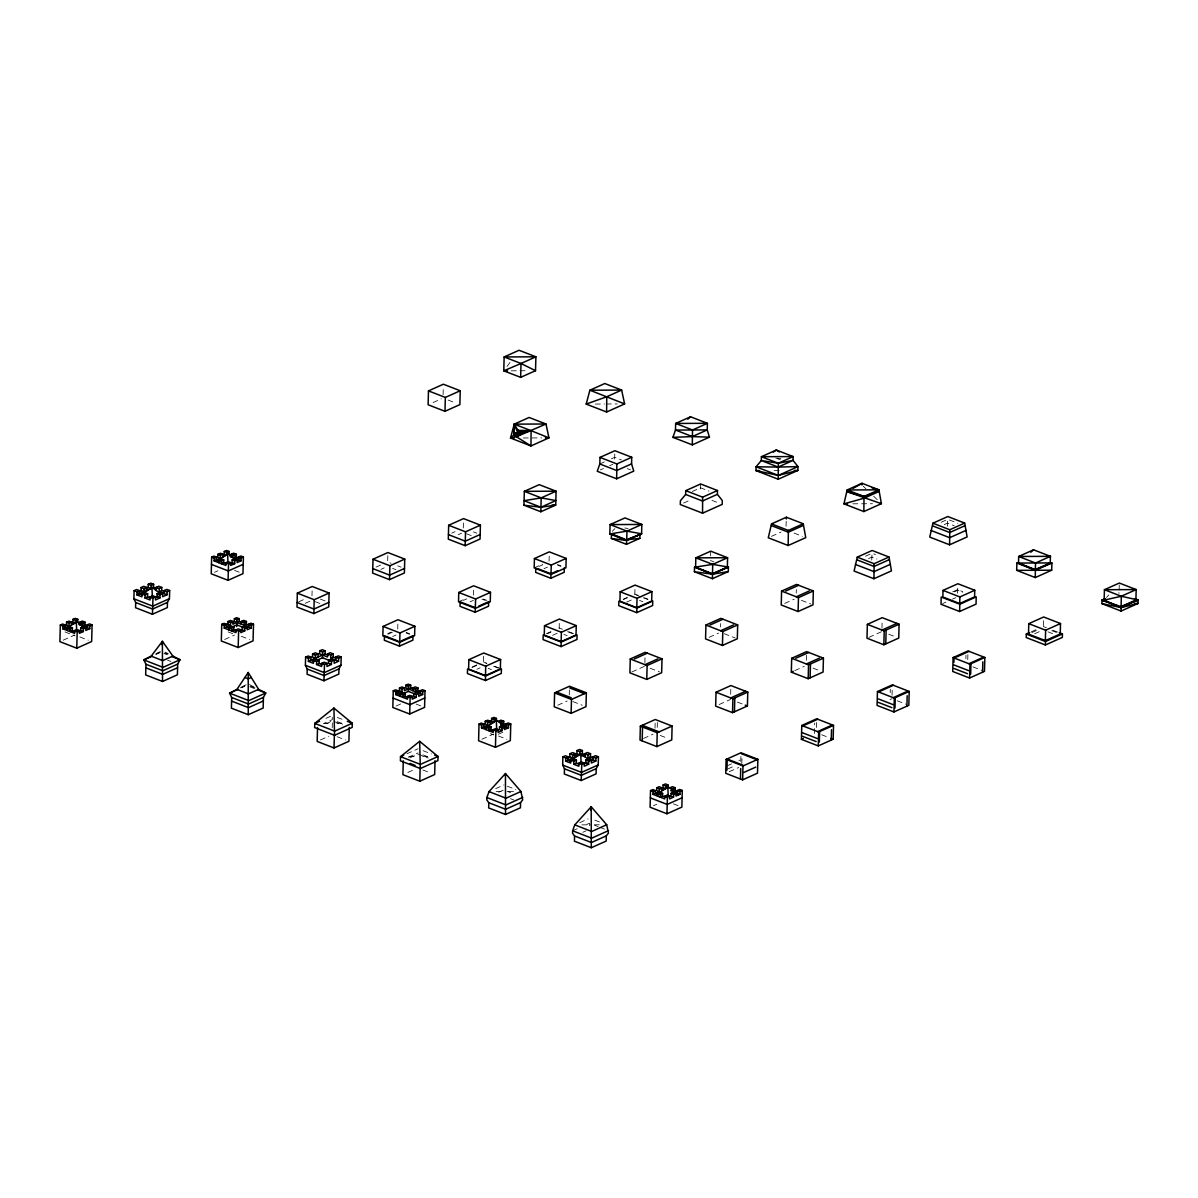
<?xml version="1.0" encoding="UTF-8"?>
<svg xmlns="http://www.w3.org/2000/svg" width="1198" height="1198" viewBox="0 0 1198 1198"><rect width="100%" height="100%" fill="white"/><g stroke="black" fill="none" stroke-linecap="round" stroke-linejoin="round"><path stroke-width="0.75" stroke-dasharray="5 3.75" d="M311.974 595.855L312.184 588.053M332.235 727.815L332.415 720.882L324.149 724.58M387.808 555.662L387.643 561.907L391.012 563.225M397.736 629.1L397.901 622.855M443.095 394.621L443.275 387.688M463.297 527.974L463.461 521.729M473.39 595.166L473.554 588.922M483.648 656.115L483.483 662.359L486.867 663.662M549.058 561.218L549.223 554.974M559.152 628.411L559.391 619.052M569.26 694.915L569.484 686.244M589.386 825.677L589.461 823.251L584.414 825.512M614.784 454.012L614.529 460.451M634.82 594.478L635.06 585.103M644.883 662.719L645.018 657.507M655.021 728.174L655.246 719.504M657.238 727.456L657.417 720.342M700.635 483.977L700.051 491.914M710.594 555.857L710.714 551.17M720.582 627.033L720.672 623.574M730.675 694.226L730.81 689.03M740.768 761.434L740.993 752.748M741.817 763.575L741.996 756.642M796.251 593.1L796.341 589.626M806.344 660.293L806.479 655.081M814.385 733.55L814.655 723.143M816.437 727.486L816.572 722.289M881.953 628.081L882.192 619.411M890.219 692.669L890.309 689.194M892.046 695.274L892.24 688.341M957.516 593.28L957.801 587.035M965.888 658.72L965.977 655.261M967.759 659.604L967.894 654.393M1043.428 625.656L1043.563 620.459M1119.127 589.985L1119.261 584.774M871.725 560.14L872.069 553.251L875.439 554.569M947.378 526.207L947.723 519.318L957.846 523.241M786.008 526.266L786.247 520.786M507.054 366.423L510.318 362.021M1106.488 597.503L1108.824 594.867M612.358 531.283L614.888 528.603M155.89 653.749L160.592 651.353M241.637 687.008L246.354 684.612M433.077 402.543L441.343 398.829M63.209 640.181L74.785 634.985M214.532 572.3L217.841 570.817M156.264 653.868L159.648 652.356M155.695 654.557L160.787 652.281M599.824 463.985L604.78 461.754M611.399 458.789L614.694 457.307L621.448 459.927M298.751 601.785L305.37 598.82M376.067 567.103L381.024 564.872M451.736 533.155L455.03 531.672M600.363 469.886L603.478 468.493M609.692 465.693L612.807 464.3M224.625 639.492L234.538 635.045M305.25 603.328L311.854 600.363M380.904 569.379L384.214 567.897M458.22 534.697L461.529 533.215M240.319 687.877L245.395 685.6M241.457 687.817L244.856 686.289M692.264 491.494L700.531 487.796L708.961 491.06M387.808 633.562L391.117 632.08M458.52 601.845L465.124 598.88M534.173 567.897L542.439 564.183M387.808 634.281L392.824 632.02M463.476 600.333L466.816 598.835M539.13 566.384L542.469 564.887M683.579 503.07L690.123 500.135M392.704 636.542L396.044 635.03M470.035 601.845L473.375 600.348M544.027 568.646L547.366 567.148M325.946 718.381L332.34 715.52L332.235 719.669L324.239 723.263M472.297 666.897L477.059 664.77M546.378 633.667L551.14 631.541M623.619 599.015L626.794 597.592M471.907 667.556L478.526 664.591M547.576 633.607L550.885 632.125M623.245 599.674L628.201 597.443M771.467 536.36L781.051 532.062M476.954 669.278L480.128 667.84M552.607 635.329L557.37 633.188M626.689 602.1L633.038 599.255M320.465 739.945L328.746 736.231M396.134 705.996L401.09 703.78M406.901 753.782L418.087 748.765M408.383 757.226L417.982 752.928M409.896 757.84L418.162 754.126L428.285 758.049M865.45 556.216L870.407 554M941.119 522.283L947.723 519.318M868.58 558.567L871.845 557.1L876.906 559.062M944.234 524.634L947.513 523.167L954.252 525.772M407.874 772.455L414.493 769.49M481.896 739.256L493.471 734.06M557.744 705.233L567.208 700.98M631.825 671.988L644.794 666.178M709.066 637.351L718.53 633.098M784.735 603.403L794.199 599.165M498.353 734.224L502.801 732.233M495.658 788.643L503.984 784.915M498.653 792.252L503.699 789.991M952.695 591.857L957.621 589.641L962.698 591.617M954.417 591.812L957.726 590.329L962.788 592.291M942.646 603.552L945.941 602.085M952.5 599.135L955.779 597.667M643.491 738.477L652.955 734.239M719.159 704.544L730.54 699.437M794.813 670.595L804.292 666.358M868.909 637.366L881.863 631.556M579.757 822.652L588.068 818.923M572.644 830.798L577.691 828.522M726.901 765.941L732.592 763.381M738.896 760.55L739.855 760.116M582.827 832.281L586.136 830.798M1031.373 631.795L1038.157 628.755M727.77 768.981L735.647 765.432M1031.807 632.589L1038.411 629.624M1034.683 633.742L1041.451 630.702M653.404 805.76L656.714 804.277M729.253 771.737L738.717 767.484M890.039 699.602L891.956 698.748M511.246 370.796L528.063 370.721M595.346 404.055L604.496 404.011M606.323 403.996L617.299 403.951M523.346 437.974L541.631 437.899M774.193 470.529L781.47 470.5M852.856 503.804L872.488 503.729M323.28 723.367L331.801 723.337M336.923 723.307L345.458 723.278M409.027 756.627L417.563 756.582M422.684 756.567L429.498 756.537M496.107 791.608L503.205 791.579M508.521 791.549L515.619 791.519M581.869 824.853L590.734 824.823M594.283 824.808L601.381 824.778M777.442 458.22L780.916 458.699M775.705 457.98L780.841 459.972M1043.233 626.479L1046.438 627.722M1052.832 630.208L1057.639 632.065M1051.814 630.657L1056.876 632.619M711.941 500.375L718.785 503.04M794.139 533.125L802.42 536.345M627.288 468.613L630.522 469.871M1047.95 631.81L1054.345 634.296M448.067 400.042L454.806 402.663M628.096 528.588L624.817 527.959M710.474 560.529L713.843 561.847M801.417 600.348L810.806 603.987M888.736 634.221L896.553 637.246M972.926 666.867L982.315 670.506M634.745 594.028L638.025 595.301M644.569 597.832L647.848 599.105M473.42 531.897L476.804 533.2M557.489 564.498L560.859 565.8M636.497 595.136L641.559 597.098M643.251 597.742L648.313 599.704M557.579 565.156L560.949 566.459M639.537 600.438L642.817 601.71M466.561 533.784L471.623 535.746M724.191 633.682L735.138 637.935M813.068 668.155L820.9 671.194M897.257 700.8L906.646 704.439M559.077 627.977L562.356 629.235M568.9 631.78L573.812 633.682M397.766 565.83L401.135 567.148M483.513 599.09L486.882 600.393M567.582 631.69L572.644 633.652M481.91 599.105L485.28 600.408M563.884 634.386L567.148 635.659M392.585 568.376L395.954 569.694M650.095 668.244L659.484 671.883M737.414 702.103L745.231 705.128M821.603 734.748L829.42 737.773M483.423 661.91L486.702 663.183M494.879 666.358L499.791 668.259M320.405 599.12L327.159 601.74M406.167 632.379L409.536 633.682M493.606 666.283L500.36 668.903M406.257 633.038L409.626 634.341M488.215 668.319L491.494 669.592M234.538 570.383L239.6 572.345M315.239 601.666L320.3 603.627M572.869 701.579L582.258 705.218M660.188 735.437L668.005 738.462M241.262 636.273L249.693 639.537M416.14 704.08L421.202 706.041M498.518 736.021L506.964 739.301M673.411 803.843L678.472 805.805M228.084 631.9L233.116 633.847M490.371 733.61L493.726 734.913M337.327 717.452L342.314 719.384M423.074 750.697L431.385 753.916M164.635 652.865L167.93 654.138M250.382 686.125L258.618 689.314M507.368 786.232L515.859 789.527M594.822 820.151L601.606 822.771M163.991 653.524L167.196 654.767M249.753 686.783L254.56 688.64M337.207 721.615L343.856 724.191M422.969 754.86L429.618 757.436M334.092 721.525L342.523 724.805M507.158 791.339L510.633 792.687M594.657 825.257L598.116 826.605M599.854 827.279L605.05 829.301M167.57 660.173L170.94 661.491M510.438 798.677L513.807 799.979M79.847 636.947L88.278 640.226M337.102 736.71L345.533 739.99M422.864 769.97L429.603 772.59M64.992 631.93L75.04 635.839M249.454 684.597L254.036 686.948M165.219 652.131L168.274 653.704M863.294 486.268L865.884 488.754M873.641 496.227L877.52 499.955M1118.902 592.531L1119.037 593.444"/><path stroke-width="1.5" d="M616.641 478.796L616.865 463.94L631.735 457.262L631.571 463.851L633.757 471.128L616.641 478.796L597.248 471.278L599.824 463.985L599.988 457.396L614.874 450.718L631.735 457.262M692.309 444.862L692.519 429.992L707.404 423.313L707.224 429.902L709.426 437.18L692.309 444.862L672.917 437.345L675.477 430.037L675.657 423.448L690.542 416.784L707.404 423.313L675.657 423.448L692.519 429.992L707.224 429.902L692.354 436.581L672.917 437.345M606.607 412.007L606.772 396.748L621.642 390.069L624.622 403.921L606.607 412.007L586.196 404.085L589.895 390.204L604.78 383.525L621.642 390.069L589.895 390.204L624.622 403.921M788.179 545.509L788.374 530.444L803.244 523.766L805.745 537.632L788.179 545.509L768.277 537.782L771.497 523.9L786.382 517.222L803.244 523.766M863.848 511.561L864.028 496.496L878.913 489.832L881.399 503.684L863.848 511.561L843.946 503.849L847.166 489.967L862.051 483.288L878.913 489.832L847.166 489.967L864.028 496.496L878.868 491.554L863.983 498.233L843.946 503.849L847.51 503.834M873.941 578.739L874.121 563.704L889.006 557.025L891.447 570.877L873.941 578.739L854.084 571.042L857.259 557.16L872.144 550.481L889.006 557.025M949.595 544.805L949.789 529.756L964.66 523.077L967.115 536.944L949.595 544.805L929.753 537.093L932.913 523.212L947.798 516.533L964.66 523.077M513.777 435.084L514.241 424.137L531.103 430.681L530.954 445.941L513.777 435.084L514.241 424.137L529.112 417.473L545.989 424.002L548.954 437.869L530.954 445.941L510.543 438.034L514.241 424.137L545.989 424.002L517.207 436.416L510.543 438.034L513.777 435.084L531.103 430.681L548.954 437.869L545.3 437.884M68.451 629.07L65.096 627.767L65.171 624.997L62.596 624.008L60.334 625.012L59.9 641.664L76.762 648.208L91.647 641.529L92.081 624.877L89.521 623.888L87.244 624.907L87.169 627.677M92.081 624.877L89.82 625.895L89.745 628.68L85.792 630.447L85.867 627.677L83.426 628.77L83.351 631.541L79.397 633.323L79.472 630.537L76.897 629.549L74.635 630.567L74.561 633.338L62.835 628.785L62.91 626.015L65.171 624.997M63.853 626.18L66.489 624.997L66.549 622.226L68.99 621.133L71.566 622.121L71.491 624.907L75.444 623.125L72.883 622.136L72.958 619.366L75.219 618.348L77.78 619.336L77.72 622.106L81.06 623.409M67.313 630.522L67.388 627.752L69.649 626.734L72.419 627.812L72.344 630.582L70.083 631.601L70.158 628.83L72.419 627.812M62.835 628.785L69.05 626L69.125 623.23L71.566 622.121M76.762 648.208L77.196 631.556L79.472 630.537M79.922 624.862L79.996 622.091L82.273 621.073L85.028 622.151L84.968 624.922L82.692 625.94L82.767 623.17L85.028 622.151M78.14 631.735L80.775 630.552L80.85 627.767L83.291 626.674L85.867 627.677M164.171 593.624L164.246 590.524L166.792 589.386L169.667 590.494L169.442 598.656L167.45 602.384L167.316 607.596L152.431 614.26L135.569 607.73L135.703 602.519L133.891 598.805L134.101 590.644L136.647 589.506L139.522 590.629L139.432 593.729L142.787 595.032M147.639 593.774L145.093 594.912L145.018 598.012L147.549 596.874L147.639 593.774L144.539 592.576L142.008 593.714L141.918 596.814L136.901 594.867L136.976 591.767L139.522 590.629M146.68 587.409L143.805 586.301L141.065 587.529L140.99 590.629L143.865 591.752L143.955 588.637L146.68 587.409L146.605 590.524M145.931 664.231L145.662 674.923L162.524 681.467L177.409 674.788L177.678 664.096L180.014 659.739L172.871 656.055L162.404 641.304L151.173 656.145L143.82 659.888L145.931 664.231L162.808 670.775L177.678 664.096M144.838 588.907L148.148 587.409L148.238 584.31L150.768 583.171L153.643 584.28L153.569 587.394L136.901 594.867M169.667 590.494L167.121 591.632L167.046 594.747L162.614 596.724L162.688 593.624L159.963 594.852L159.888 597.952L155.455 599.943L155.53 596.829L152.655 595.72L150.124 596.859L150.035 599.958L145.018 598.012M153.643 584.28L151.113 585.418L151.023 588.532L148.148 587.409M152.431 614.26L153 597.967L155.53 596.829M156.054 590.479L156.129 587.364L158.675 586.226L161.76 587.439L161.685 590.539L159.154 591.677L159.229 588.577L161.76 587.439M162.688 593.624L159.813 592.501L157.088 593.729L156.998 596.844L159.888 597.952M162.524 681.467L162.404 641.304L162.059 644.734M219.773 561.188L216.419 559.885L216.494 557.115L213.933 556.112L211.657 557.13L211.222 573.782L228.084 580.326L242.969 573.647L243.404 556.995L240.843 556.007L238.567 557.025L238.507 559.795M243.404 556.995L241.142 558.013L241.068 560.784L237.114 562.566L237.189 559.795L234.748 560.889L234.673 563.659L230.72 565.426L230.795 562.656L228.219 561.667L225.958 562.686L225.883 565.456L214.157 560.904L214.232 558.133L216.494 557.115M222.888 554.24L220.327 553.251L217.886 554.345L217.811 557.115L220.372 558.118L220.447 555.333L222.888 554.24L222.813 557.025L225.449 555.842M218.635 562.641L218.71 559.87L220.971 558.852L223.741 559.93L223.667 562.701L221.405 563.719L221.48 560.934L223.741 559.93M229.866 628.381L226.512 627.078L226.587 624.308L224.026 623.319L221.75 624.323L221.316 640.975L238.177 647.519L253.063 640.84L253.497 624.188L250.936 623.2L248.66 624.218L248.6 626.988L245.964 628.171M229.118 551.454L226.542 550.451L224.281 551.469L224.206 554.255L226.766 555.243L226.841 552.473L229.118 551.454L229.043 554.225L232.382 555.528M253.497 624.188L251.236 625.206L251.161 627.992L247.207 629.759L247.282 626.988L244.841 628.081L244.766 630.852L240.813 632.634L240.888 629.849L238.312 628.86L236.051 629.878L235.976 632.649L224.251 628.096L224.326 625.326L226.587 624.308M228.084 580.326L228.533 563.674L230.795 562.656M225.269 625.491L227.905 624.308L227.979 621.537L230.42 620.444L232.981 621.448L232.906 624.218L239.136 621.418L242.116 622.586M228.728 629.834L228.803 627.063L231.064 626.045L233.835 627.123L233.76 629.893L231.499 630.912L231.573 628.141L233.835 627.123M231.259 556.98L231.319 554.21L233.595 553.191L236.365 554.27L236.291 557.04L234.014 558.058L234.089 555.288L236.365 554.27M224.251 628.096L230.465 625.311L230.54 622.541L232.981 621.448M229.477 563.839L232.113 562.671L232.172 559.885L234.613 558.792L237.189 559.795M231.693 697.491L231.409 708.168L248.271 714.712L263.156 708.033L263.44 697.356L265.776 692.983L258.618 689.314L248.211 672.467L236.934 689.404L229.582 693.148L231.693 697.491L248.555 704.035L263.44 697.356M231.663 622.631L234.299 621.448L234.374 618.677L236.635 617.659L239.196 618.647L239.136 621.418M236.755 626.599L236.934 619.666L239.196 618.647M238.177 647.519L238.627 630.867L240.888 629.849M241.352 624.173L241.412 621.403L243.688 620.384L246.459 621.462L246.384 624.233L244.107 625.251L244.182 622.481L246.459 621.462M239.57 631.047L242.206 629.863L242.266 627.078L244.706 625.985L247.282 626.988M248.271 714.712L248.211 672.467M297.344 593.16L296.984 607.042L313.846 613.571L328.731 606.907L329.091 593.025L312.229 586.481L297.344 593.16L314.205 599.704L329.091 593.025M335.68 660.128L335.754 657.028L338.3 655.89L341.175 656.998L340.966 665.16L338.959 668.888L338.824 674.1L323.939 680.778L307.077 674.234L307.212 669.023L305.4 665.309L305.61 657.148L308.156 656.01L311.031 657.133L310.941 660.233L314.295 661.536M319.147 660.278L316.616 661.416L316.527 664.531L319.072 663.393L319.147 660.278L316.047 659.08L313.517 660.218L313.427 663.318L308.41 661.371L308.485 658.271L311.031 657.133M318.189 653.913L315.314 652.805L312.588 654.033L312.498 657.133L315.373 658.256L315.463 655.141L318.189 653.913L318.114 657.028M313.846 613.571L314.205 599.704M317.53 727.56L317.171 741.427L334.032 747.971L348.918 741.292L349.277 727.426M308.41 661.371L325.077 653.898L325.152 650.799L322.277 649.675L319.746 650.814L319.656 653.928L327.563 656.983L327.638 653.883L330.184 652.745L333.284 653.943L333.194 657.043L330.663 658.181L330.738 655.081L333.284 653.943M341.175 656.998L338.63 658.136L338.555 661.251L334.122 663.243L334.212 660.128L331.472 661.356L331.397 664.456L326.964 666.447L327.039 663.348L324.164 662.224L321.633 663.363L321.543 666.477L316.527 664.531M317.5 659.993L322.472 657.762L322.621 651.937L325.152 650.799M323.939 680.778L324.508 664.486L327.039 663.348M334.212 660.128L331.322 659.02L328.596 660.233L328.507 663.348L331.397 664.456M334.032 747.971L334.392 734.089M334.571 735.302L333.913 708.063L314.745 723.397L314.64 727.56L334.571 735.302L352.167 727.411L352.272 723.248L333.913 708.063M373.012 559.226L372.638 573.093L389.515 579.637L404.385 572.958L404.759 559.092L387.882 552.548L373.012 559.226L389.874 565.755L404.759 559.092M383.09 626.419L382.851 635.779L399.713 642.323L414.598 635.644L414.852 626.284L397.976 619.74L383.09 626.419L399.967 632.963L414.852 626.284M389.515 579.637L389.874 565.755M401.375 694.885L398.021 693.597L398.095 690.812L395.535 689.823L393.258 690.842L392.824 707.479L409.701 714.023L424.571 707.344L425.005 690.707L422.445 689.704L420.184 690.722L420.109 693.492M425.005 690.707L422.744 691.725L422.669 694.496L418.716 696.263L418.791 693.492L416.35 694.585L416.275 697.356L412.322 699.138L412.397 696.367L409.821 695.364L407.56 696.382L407.485 699.153L395.759 694.6L395.834 691.83L398.095 690.812M397.931 640.99L384.468 635.779L384.348 640.286L399.503 646.156L399.623 641.649M399.713 642.323L399.967 632.963M396.778 692.01L399.413 690.827L399.488 688.041L401.929 686.948L404.49 687.952L404.415 690.722L410.644 687.937L413.999 689.224M400.237 696.352L400.312 693.567L402.573 692.549L405.343 693.627L405.268 696.397L403.007 697.416L403.082 694.645L405.343 693.627M395.759 694.6L401.974 691.815L402.049 689.045L404.49 687.952M403.277 760.805L402.917 774.687L419.794 781.216L434.664 774.552L435.039 760.67M410.644 687.937L410.719 685.151L408.144 684.163L405.882 685.181L405.808 687.952L422.669 694.496M402.393 694.031L408.308 691.381L408.443 686.169L410.719 685.151M409.701 714.023L410.135 697.371L412.397 696.367M412.861 690.692L412.936 687.907L415.197 686.888L417.967 687.966L417.892 690.737L415.616 691.755L415.691 688.985L417.967 687.966M411.079 697.55L413.714 696.367L413.789 693.597L416.23 692.489L418.791 693.492M428.48 390.892L428.12 404.759L444.982 411.303L459.867 404.625L460.227 390.758L443.365 384.214L428.48 390.892L445.342 397.422L460.227 390.758M419.794 781.216L420.154 767.349M420.333 768.547L419.659 741.322L400.506 756.657L400.402 760.82L420.333 768.547L437.914 760.655L438.034 756.492L419.659 741.322M444.982 411.303L445.342 397.422M448.666 525.278L448.307 539.16L465.168 545.689L480.054 539.025L480.413 525.143L463.551 518.599L448.666 525.278L465.528 531.822L480.413 525.143M458.759 592.471L458.52 601.845L475.381 608.374L490.267 601.71L490.506 592.336L473.644 585.792L458.759 592.471L475.621 599.015L490.506 592.336M465.168 545.689L465.528 531.822M468.852 659.664L468.613 669.038L485.475 675.582L500.36 668.903L500.599 659.529L483.737 653L468.852 659.664L485.714 666.208L500.599 659.529M475.277 607.715L460.122 601.83L460.017 606.338L475.157 612.223L475.621 599.015M487.137 728.144L483.782 726.842L483.857 724.071L481.282 723.068L479.02 724.086L478.586 740.738L495.448 747.282L510.333 740.604L510.767 723.951L508.192 722.963L505.93 723.981L505.856 726.752L503.22 727.935M510.767 723.951L508.506 724.97L508.431 727.74L504.478 729.522L504.553 726.752L502.112 727.845L502.037 730.615L498.083 732.382L498.158 729.612L495.583 728.624L493.321 729.642L493.247 732.412L481.521 727.86L481.581 725.09L483.857 724.071M485.475 675.582L485.714 666.208M485.43 680.539L485.534 676.016L501.438 668.888L501.318 673.411L485.43 680.539L467.415 673.546L467.534 669.038L485.534 676.016M490.252 721.196L487.676 720.208L485.235 721.301L485.16 724.071L487.736 725.075L487.811 722.289L490.252 721.196L490.177 723.981L494.13 722.199L494.205 719.429L496.466 718.411L496.391 721.181M485.999 729.597L486.074 726.827L488.335 725.808L491.105 726.886L491.03 729.657L488.769 730.675L488.829 727.89L491.105 726.886M486.882 797.539L486.822 799.965L488.814 802.735L505.676 809.279L520.561 802.6L522.702 799.815L520.935 791.504L505.451 773.534L489.009 791.638L486.882 797.539L505.945 804.936L522.762 797.389M488.814 802.735L488.679 807.931L505.541 814.475L520.426 807.796L520.561 802.6M488.919 722.394L491.554 721.211L491.629 718.426L493.905 717.407L496.466 718.411M495.448 747.282L495.882 730.63L498.158 729.612M504.553 726.752L501.977 725.748L499.536 726.842L499.461 729.627L502.037 730.615M501.453 722.244L501.378 725.015L503.639 723.996L503.714 721.226L500.944 720.148L498.682 721.166L501.453 722.244L503.714 721.226M505.541 814.475L505.451 773.534M520.651 377.355L521.01 363.488L535.895 356.809L535.521 370.691L520.651 377.355L503.774 370.826L504.148 356.944L519.019 350.265L535.895 356.809L504.148 356.944L521.01 363.488L535.521 370.691M523.96 505.212L524.335 491.345L539.205 484.666L556.082 491.195L555.707 505.077L540.837 511.756L523.96 505.212L540.957 507.248L555.707 505.077L551.979 505.092M534.428 558.538L534.173 567.897L551.05 574.441L565.92 567.762L566.175 558.403L549.298 551.859L534.428 558.538L551.29 565.067L566.175 558.403M535.791 567.897L535.671 572.404L550.825 578.275L564.198 572.285L564.318 567.762M540.837 511.756L541.197 497.874L556.082 491.195L524.335 491.345L541.197 497.874L555.827 500.569L540.957 507.248L524.08 500.704L541.197 497.874M544.521 625.73L544.266 635.09L561.143 641.634L576.013 634.955L576.268 625.596L559.391 619.052L544.521 625.73L561.383 632.274L576.268 625.596M550.825 578.275L551.29 565.067M554.614 692.923L554.24 706.805L571.117 713.334L585.987 706.655L586.361 692.788L569.484 686.244L554.614 692.923L571.476 699.467L586.361 692.788M561.083 646.591L561.203 642.083L577.092 634.955L576.972 639.462L561.083 646.591L543.068 639.612L543.188 635.105L561.203 642.083M561.143 641.634L561.383 632.274M592.935 759.891L593.025 756.792L595.556 755.653L598.431 756.762L598.221 764.923L596.215 768.652L596.08 773.863L581.21 780.527L564.333 773.998L564.468 768.787L562.671 765.073L562.88 756.911L565.411 755.773L568.301 756.896L568.211 759.996L571.566 761.299M576.418 760.041L573.872 761.179L573.797 764.279L576.328 763.141L576.418 760.041L573.318 758.843L570.772 759.981L570.697 763.081L565.681 761.134L565.755 758.034L568.301 756.896M575.459 753.677L572.584 752.569L569.844 753.797L569.769 756.896L572.644 758.02L572.719 754.905L575.459 753.677L575.369 756.792M571.117 713.334L571.476 699.467M572.644 830.798L572.569 833.224L574.561 835.979L591.438 842.523L606.308 835.845L608.449 833.074L606.697 824.748L591.198 806.778L574.77 824.883L572.644 830.798L591.692 838.181L608.509 830.633M574.561 835.979L574.426 841.191L591.303 847.735L606.173 841.056L606.308 835.845M573.617 755.174L576.927 753.692L577.002 750.577L579.547 749.439L582.423 750.547L582.348 753.662L565.681 761.134M598.431 756.762L595.9 757.9L595.825 761.015L591.393 762.991L591.468 759.891L588.742 761.119L588.652 764.219L584.22 766.211L584.31 763.096L581.434 761.988L578.889 763.126L578.814 766.226L573.797 764.279M579.802 754.8L579.892 751.685L582.423 750.547M581.21 780.527L581.764 764.234L584.31 763.096M590.539 753.707L588.008 754.845L587.919 757.945L590.464 756.807L590.539 753.707L587.439 752.494L584.909 753.632L584.819 756.747L576.927 753.692M591.468 759.891L588.592 758.768L585.867 759.996L585.777 763.111L588.652 764.219M591.303 847.735L591.198 806.778L590.779 810.043M639.972 533.829L639.852 538.336L626.494 544.341L611.339 538.456L611.459 533.949L609.842 533.964L610.082 524.589L624.967 517.91L641.829 524.454L641.589 533.814L626.704 540.493L609.842 533.964L626.958 531.133L641.829 524.454L610.082 524.589L626.958 531.133L641.589 533.814L628.276 539.16L641.589 533.814M620.175 591.782L619.935 601.156L636.797 607.686L651.682 601.022L651.922 591.647L635.06 585.103L620.175 591.782L637.036 598.326L651.922 591.647M626.494 544.341L626.599 539.819L639.852 538.336M624.922 539.175L611.459 533.949L626.704 540.493L626.958 531.133M630.268 658.975L629.908 672.857L646.77 679.401L661.655 672.722L662.015 658.84L645.153 652.311L630.268 658.975L647.13 665.519L662.015 658.84M636.797 607.686L637.036 598.326M636.752 612.642L636.872 608.135L652.76 601.007L652.64 605.514L636.752 612.642L618.737 605.664L618.857 601.156L636.872 608.135M640.361 726.183L640.002 740.05L656.863 746.594L671.749 739.915L672.108 726.048L655.246 719.504L640.361 726.183L657.223 732.712L672.108 726.048M642.173 740.888L642.532 727.021M646.77 679.401L647.13 665.519M658.645 794.648L655.291 793.346L655.366 790.575L652.79 789.587L650.529 790.605L650.095 807.242L666.957 813.786L681.842 807.108L682.276 790.455L679.715 789.467L677.439 790.485L677.364 793.256L674.729 794.439M682.276 790.455L680.015 791.474L679.94 794.259L675.986 796.026L676.061 793.256L673.62 794.349L673.546 797.119L669.592 798.901L669.667 796.116L667.091 795.128L664.83 796.146L664.755 798.916L653.03 794.364L653.09 791.593L655.366 790.575M656.863 746.594L657.223 732.712M661.76 787.715L659.185 786.712L656.744 787.805L656.669 790.575L659.244 791.579L659.319 788.808L661.76 787.715L661.685 790.485L665.639 788.703L665.714 785.933L667.975 784.915L667.9 787.7M657.507 796.101L657.582 793.331L659.843 792.312L662.614 793.39L662.539 796.161L660.278 797.179L660.338 794.409L662.614 793.39M660.442 788.898L663.078 787.715L663.138 784.945L665.414 783.926L667.975 784.915M666.957 813.786L667.391 797.134L669.667 796.116M676.061 793.256L673.486 792.252L671.045 793.346L670.97 796.131L673.546 797.119M672.962 788.748L672.887 791.519L675.148 790.5L675.223 787.73L672.467 786.652L670.191 787.67L672.962 788.748L675.223 787.73M685.645 494.46L685.75 490.656L700.635 483.977L717.497 490.521L717.392 494.325L722.304 500.554L722.214 504.373L702.567 513.178L680.299 504.538L680.404 500.734L685.645 494.46L702.507 501.004L717.392 494.325M694.406 571.731L694.526 567.208L712.705 564.378L727.59 557.714L727.336 567.073L712.466 573.752L695.589 567.208L695.843 557.849L710.714 551.17L727.59 557.714L695.843 557.849L712.705 564.378L728.414 567.073L728.294 571.581L712.406 578.709L694.406 571.731L712.525 574.201L728.294 571.581M717.497 490.521L702.612 497.185L702.567 513.178M705.936 625.042L705.562 638.908L722.439 645.452L737.324 638.774L737.683 624.907L720.807 618.363L705.936 625.042L722.798 631.586L737.683 624.907M712.406 578.709L712.705 564.378M716.03 692.234L715.655 706.116L732.532 712.645L747.417 705.981L747.777 692.1L730.9 685.556L716.03 692.234L732.891 698.778L747.777 692.1M722.439 645.452L722.798 631.586M726.123 759.427L725.748 773.309L742.625 779.853L757.495 773.174L757.87 759.292L740.993 752.748L726.123 759.427L742.985 765.971L757.87 759.292M726.931 770.254L727.201 759.846M732.532 712.645L732.891 698.778M734.449 711.792L734.808 697.91M740.439 779L740.723 768.592M742.625 779.853L742.985 765.971M794.229 470.44L797.868 470.425L778.326 475.426L756.073 466.786L778.176 467.07L793.061 460.391L778.281 463.252L761.404 456.708L793.151 456.573L778.281 463.252L778.236 479.23L755.968 470.604L756.073 466.786L761.314 460.526L761.404 456.708L776.289 450.029L793.151 456.573L793.061 460.391L797.973 466.606L797.868 470.425L778.236 479.23M781.59 591.093L781.231 604.975L798.093 611.519L812.978 604.84L813.337 590.958L796.475 584.429L781.59 591.093L798.467 597.637L813.337 590.958M786.337 518.959L786.382 517.222M791.324 672.168L791.683 658.286L806.568 651.622L823.43 658.151L823.071 672.033L808.186 678.712L791.324 672.168L793.241 671.314M798.093 611.519L798.467 597.637M801.417 739.361L801.776 725.494L816.662 718.815L833.523 725.359L833.164 739.226L818.279 745.905L801.417 739.361L803.334 738.507M808.186 678.712L808.56 664.83L823.43 658.151M810.103 677.843L810.477 663.977M818.279 745.905L818.653 732.023L833.523 725.359M819.327 742.011L819.612 731.604M831.247 740.094L831.517 729.687M862.006 485.025L862.051 483.288L853.096 488.335M867.352 624.353L866.993 638.22L883.854 644.764L898.74 638.085L899.099 624.218L882.237 617.674L867.352 624.353L884.214 630.897L899.099 624.218M877.445 691.546L877.086 705.427L893.948 711.956L908.833 705.293L909.192 691.411L892.33 684.867L877.445 691.546L894.307 698.09L909.192 691.411M883.854 644.764L884.214 630.897M885.771 643.91L886.131 630.028M893.948 711.956L894.307 698.09M894.996 708.063L895.265 697.655M906.901 706.146L907.185 695.739M943.006 590.404L942.841 596.993L959.703 603.537L974.588 596.859L974.753 590.27L957.891 583.74L943.006 590.404L959.883 596.948L974.753 590.27M953.099 657.612L952.739 671.479L969.601 678.023L984.486 671.344L984.846 657.462L967.984 650.933L953.099 657.612L969.976 664.141L984.846 657.462M953.922 662.374L954.057 657.178M959.703 603.537L959.883 596.948M959.613 611.504L959.808 604.226L976.22 596.859L976.041 604.136L959.613 611.504L941.014 604.286L941.194 597.008L959.808 604.226M969.601 678.023L969.976 664.141M970.665 674.115L970.934 663.722M982.57 672.198L982.839 661.805M1016.668 570.353L1016.862 563.06L1051.889 562.91L1051.694 570.203L1035.282 577.571L1016.668 570.353L1051.694 570.203M1018.495 563.06L1018.674 556.471L1033.56 549.792L1050.421 556.336L1050.257 562.925L1035.371 569.604L1018.495 563.06L1035.476 570.278L1051.889 562.91L1035.371 569.604L1035.282 577.571M1029.681 632.559L1026.297 634.071L1026.207 637.546L1045.405 644.988L1062.341 637.396L1062.431 633.922L1059.242 632.679M1028.768 623.664L1028.498 634.071L1045.36 640.616L1060.245 633.937L1060.515 623.529L1043.653 616.985L1028.768 623.664L1045.629 630.208L1060.515 623.529M1035.371 569.604L1035.536 563.015L1050.421 556.336L1047.007 556.336M1045.36 640.616L1045.629 630.208M1045.405 644.988L1045.495 641.529L1062.431 633.922M1134.895 598.745L1138.1 599.988L1138.01 603.448L1121.073 611.055L1101.875 603.612L1101.965 600.138L1105.35 598.611M1134.641 598.79L1138.1 599.988L1121.163 607.581L1104.152 600.123L1104.436 589.716L1119.306 583.052L1136.183 589.581L1135.899 599.988L1121.029 606.667L1101.965 600.138L1121.163 607.581L1138.01 603.448L1134.401 603.463M1121.073 611.055L1121.298 596.26L1136.183 589.581L1104.436 589.716L1121.298 596.26L1138.1 599.988L1121.029 606.667M517.671 432.478L517.955 430.322L514.241 424.137L517.671 432.478L521.1 433.811L521.385 431.654L517.955 430.322L531.103 430.681L514.017 433.287L517.446 434.619L517.207 436.416L521.1 433.811L514.017 433.287M687.802 419.195L690.542 416.784M1030.819 552.203L1033.56 549.792M67.852 627.917L76.313 621.088L83.066 626.719M217.766 561.173L227.635 553.206L235.736 559.96M142.173 594.418L151.966 587.334L160.053 593.339M485.115 728.264L496.316 720.148L507.098 728.159M569.544 761.703L580.745 753.602L590.18 760.61M656.639 794.768L667.84 786.652L678.622 794.663M773.294 452.125L776.289 450.029L779.344 451.916M138.04 591.962L141.529 590.389M77.78 619.336L75.519 620.354L72.958 619.366M214.157 560.904L220.372 558.118M155.441 597.547L158.301 596.26M243.224 564.288L228.339 570.952L211.477 564.423M169.442 598.656L152.775 606.128L133.891 598.805M167.45 602.384L152.565 609.063L135.703 602.519M152.311 656.085L143.82 659.888L163.048 667.346L180.014 659.739L172.003 656.624M232.367 626.854L236.8 624.877L243.508 627.467M172.871 656.055L162.703 660.622L151.173 656.145M631.571 463.851L616.685 470.529L599.824 463.985M177.589 667.705L162.703 674.384L145.842 667.84M328.851 602.399L313.966 609.063L297.104 602.534M404.505 568.451L389.62 575.13L372.758 568.586M480.173 534.503L465.288 541.182L448.426 534.637M251.295 677.469L248.286 678.817L244.871 677.484M238.058 689.344L229.582 693.148L248.81 700.605L265.776 692.983L257.765 689.883M258.618 689.314L248.45 693.867L236.934 689.404M340.966 665.16L324.299 672.632L305.4 665.309M263.35 700.965L248.465 707.629L231.588 701.1M338.959 668.888L324.074 675.567L307.212 669.023M401.285 640.9L412.981 635.659L412.876 640.166L399.503 646.156M478.616 606.203L488.649 601.71L488.529 606.218L475.157 612.223M557.624 570.772L550.945 573.767L537.468 568.541M319.552 721.256L314.745 723.397L334.691 731.139L352.272 723.248L347.285 721.316M803.199 525.503L788.329 532.182L771.452 525.637M424.826 697.985L409.941 704.664L393.079 698.12M694.526 567.208L712.525 574.201L728.414 567.073L712.466 573.752M403.696 755.219L400.506 756.657L420.438 764.384L438.034 756.492L434.709 755.204M634.371 658.96L647.324 653.15M710.025 625.027L722.993 619.201M785.693 591.078L798.647 585.268M481.521 727.86L487.736 725.075M644.958 664.68L657.927 658.87M720.627 630.732L733.58 624.922M796.281 596.799L809.249 590.973M888.931 559.795L874.046 566.474L857.184 559.93M964.6 525.847L949.715 532.526L932.853 525.982M890.399 564.303L874.031 571.641L855.477 564.453M966.067 530.355L949.7 537.692L931.145 530.504M566.819 758.229L570.308 756.657M795.786 658.271L808.74 652.461M520.935 791.504L505.975 798.212L489.009 791.638M584.22 763.815L587.08 762.527M730.72 697.94L745.605 691.261M806.374 663.991L819.342 658.181M882.042 630.043L896.928 623.379M598.221 764.923L581.554 772.396L562.671 765.073M596.215 768.652L581.344 775.331L564.468 768.787M803.828 725.479L817.755 719.234M879.482 691.546L893.409 685.286M955.15 657.597L969.077 651.353M653.03 794.364L659.244 791.579M606.697 824.748L591.722 831.472L574.77 824.883M817.56 731.604L831.487 725.359M893.229 697.67L907.141 691.426M968.883 663.722L982.809 657.477M682.081 797.748L667.211 804.427L650.334 797.883M743.763 772.485L755.758 767.094M521.01 363.488L503.774 370.826L507.518 370.811M1101.965 600.138L1105.38 598.805M586.196 404.085L606.772 396.748M1104.152 600.123L1121.298 596.26M692.519 429.992L675.477 430.037L692.354 436.581L709.426 437.18M510.543 438.034L514.197 438.019M759.607 470.589L755.968 470.604L778.326 475.426L797.973 466.606L778.176 467.07L761.314 460.526L778.281 463.252M1050.421 556.336L1018.674 556.471L1035.536 563.015M611.339 538.456L626.704 540.493M1134.596 599.255L1138.1 599.988M1101.875 603.612L1121.163 607.581M872.144 487.9L878.913 489.832M864.028 496.496L847.121 491.689L881.399 503.684M932.913 523.212L949.789 529.756M1016.862 563.06L1035.476 570.278M599.988 457.396L616.865 463.94M685.75 490.656L702.612 497.185M771.497 523.9L788.374 530.444M857.259 557.16L874.121 563.704M1026.297 634.071L1045.495 641.529M954.012 664.965L968.703 670.655M953.922 668.439L967.52 673.71M791.683 658.286L808.56 664.83M878.344 698.913L893.034 704.604M878.254 702.372L891.866 707.644M801.776 725.494L818.653 732.023M745.231 705.128L747.417 705.981M830.993 738.387L833.164 739.226M802.69 732.847L817.38 738.552M802.6 736.321L816.197 741.592M224.281 551.469L226.841 552.473M231.319 554.21L234.089 555.288M238.567 557.025L241.142 558.013M235.736 556.83L239.271 558.193M741.128 753.602L756.911 759.727M569.739 687.952L584.444 693.642M230.121 556.546L241.068 560.784M217.886 554.345L220.447 555.333M232.172 559.885L234.748 560.889M232.113 562.671L234.673 563.659M211.657 557.13L214.232 558.133M218.71 559.87L221.48 560.934M225.958 562.686L228.533 563.674M223.127 562.491L226.662 563.854M556.531 692.07L571.221 697.76M642.278 725.314L659.155 731.858M727.081 758.993L742.85 765.118M148.238 584.31L151.113 585.418M156.129 587.364L159.229 588.577M164.246 590.524L167.121 591.632M319.746 650.814L322.621 651.937M327.638 653.883L330.738 655.081M335.754 657.028L338.63 658.136M577.002 750.577L579.892 751.685M584.909 753.632L588.008 754.845M593.025 756.792L595.9 757.9M153.569 587.394L156.908 588.697M161.685 590.539L165.025 591.842M234.374 618.677L236.934 619.666M241.412 621.403L244.182 622.481M248.66 624.218L251.236 625.206M325.077 653.898L328.417 655.201M333.194 657.043L336.548 658.346M405.882 685.181L408.443 686.169M412.936 687.907L415.691 688.985M420.184 690.722L422.744 691.725M491.629 718.426L494.205 719.429M505.93 723.981L508.506 724.97M582.348 753.662L585.687 754.965M590.464 756.807L593.804 758.109M663.138 784.945L665.714 785.933M677.439 790.485L680.015 791.474M245.83 624.023L249.364 625.401M417.338 690.527L420.872 691.905M503.1 723.787L506.634 725.149M674.609 790.291L678.143 791.668M159.154 591.677L167.046 594.747M330.663 658.181L338.555 661.251M587.919 757.945L595.825 761.015M234.299 621.448L251.161 627.992M491.554 721.211L494.13 722.199M500.839 724.805L508.431 727.74M663.078 787.715L665.639 788.703M670.67 790.665L679.94 794.259M322.472 657.762L330.678 660.937M141.065 587.529L143.955 588.637M157.088 593.729L159.963 594.852M312.588 654.033L315.463 655.141M328.596 660.233L331.472 661.356M408.308 691.381L415.017 693.971M569.844 753.797L572.719 754.905M585.867 759.996L588.742 761.119M227.979 621.537L230.54 622.541M242.266 627.078L244.841 628.081M399.488 688.041L402.049 689.045M413.789 693.597L416.35 694.585M485.235 721.301L487.811 722.289M499.536 726.842L502.112 727.845M656.744 787.805L659.319 788.808M671.045 793.346L673.62 794.349M227.905 624.308L230.465 625.311M242.206 629.863L244.766 630.852M399.413 690.827L401.974 691.815M413.714 696.367L416.275 697.356M221.75 624.323L224.326 625.326M228.803 627.063L231.573 628.141M236.051 629.878L238.627 630.867M393.258 690.842L395.834 691.83M400.312 693.567L403.082 694.645M407.56 696.382L410.135 697.371M479.02 724.086L481.581 725.09M486.074 726.827L488.829 727.89M493.321 729.642L495.882 730.63M650.529 790.605L653.09 791.593M657.582 793.331L660.338 794.409M664.83 796.146L667.391 797.134M134.101 590.644L136.976 591.767M142.008 593.714L145.093 594.912M150.124 596.859L153 597.967M305.61 657.148L308.485 658.271M313.517 660.218L316.616 661.416M321.633 663.363L324.508 664.486M562.88 756.911L565.755 758.034M570.772 759.981L573.872 761.179M578.889 763.126L581.764 764.234M233.221 629.684L236.755 631.047M404.729 696.188L408.263 697.565M490.476 729.447L494.01 730.81M662 795.951L665.519 797.314M147.549 596.874L150.903 598.176M319.072 663.393L322.412 664.68M576.328 763.141L579.682 764.444M79.996 622.091L82.767 623.17M87.244 624.907L89.82 625.895M84.414 624.712L87.948 626.075M78.798 624.428L89.745 628.68M66.549 622.226L69.125 623.23M80.85 627.767L83.426 628.77M66.489 624.997L69.05 626M80.775 630.552L83.351 631.541M60.334 625.012L62.91 626.015M67.388 627.752L70.158 628.83M74.635 630.567L77.196 631.556M71.805 630.373L75.339 631.735M410.03 763.426L415.092 765.387M695.589 567.208L712.525 574.201M667.84 786.652L668.17 795.532M580.745 753.602L581.075 762.482M496.316 720.148L496.721 730.81M151.966 587.334L152.371 597.997M227.635 553.206L227.919 561.742M76.313 621.088L76.657 631.331"/></g></svg>
